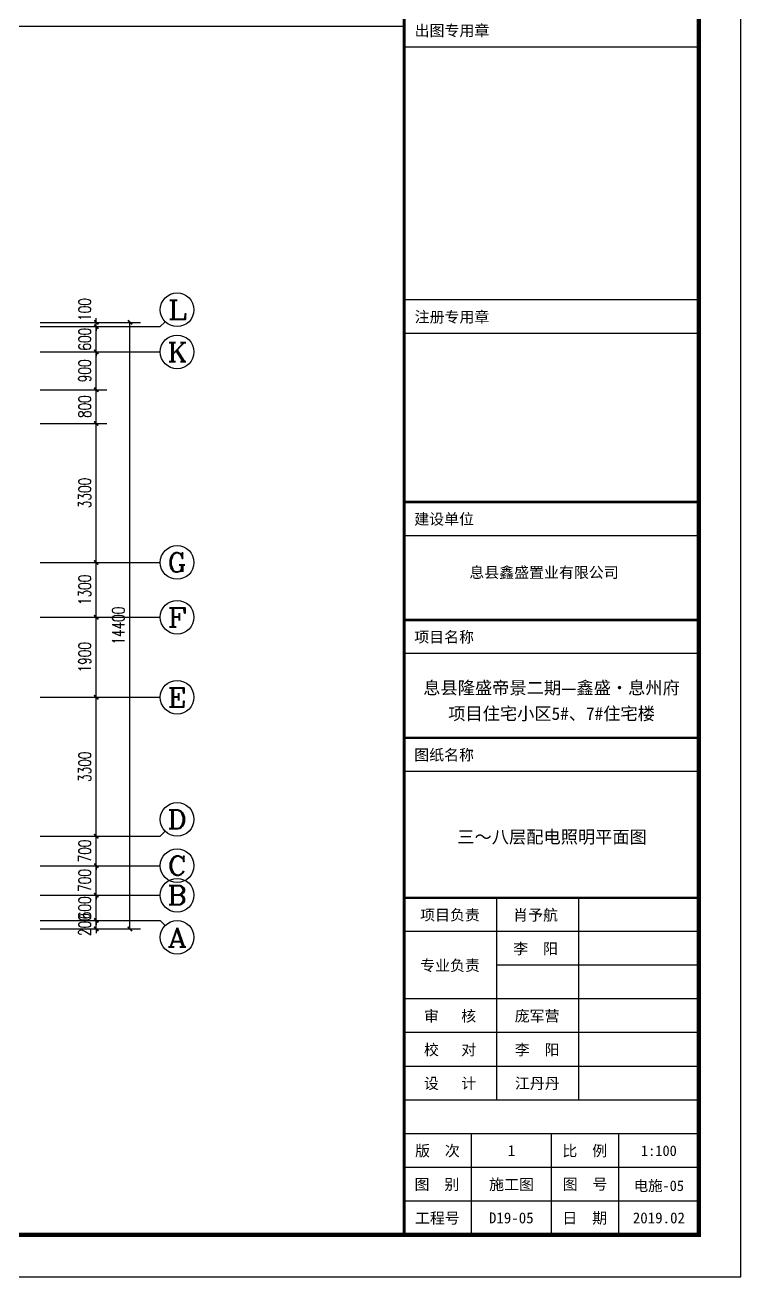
# Model space of a CAD drawing. Extents: x -993182 to -819982, y 169304 to 600104.
# Drawn here: x -926088 to -909082, y 298104 to 327829 of the extents above; entities that cross this region are included whole.
import ezdxf
from ezdxf.enums import TextEntityAlignment as Align

# ---------------------------------------------------------------- set-up
doc = ezdxf.new("R2010")
doc.units = 0
doc.header["$LTSCALE"] = 1000
doc.header["$MEASUREMENT"] = 0
for name, color, linetype in [('AXIS', 3, 'Continuous'), ('AXIS_TEXT', 7, 'Continuous'), ('PUB_TITLE', 146, 'Continuous'), ('TK', 9, 'Continuous'), ('表格', 157, 'Continuous'), ('面层', 215, 'Continuous')]:
    doc.layers.add(name, color=color, linetype=linetype)
doc.styles.add('_TCH_AXIS', font='COMPLEX', dxfattribs={"bigfont": 'GBCBIG'})
doc.styles.add('_TCH_DIM_T3', font='SIMPLEX', dxfattribs={"width": 0.705882, "bigfont": 'GBCBIG'})
doc.styles.add('COMPLEX', font='COMPLEX')
doc.styles.add('H1', font='')
doc.styles.add('THT', font='simhei.ttf')
doc.styles.get('H1').set_extended_font_data('SimSun')
doc.dimstyles.new('_TCH_ARCH&&100', dxfattribs={"dimtxt": 297.5, "dimasz": 100, "dimexe": 250, "dimexo": 300, "dimgap": 126.25, "dimtad": 1, "dimdec": 0, "dimzin": 0, "dimdsep": 46, "dimtxsty": '_TCH_DIM_T3', "dimblk": 'ARCHTICK', "dimcen": 0.09, "dimclrt": 7, "dimazin": 2, "dimtfac": 1, "dimtdec": 0, "dimtix": 1, "dimtmove": 2, "dimatfit": 3, "dimfxl": 0, "dimtolj": 1, "dimtzin": 0, "dimarcsym": 0})

# ---------------------------------------------------------------- blocks, each defined once
blk = doc.blocks.new('_AXISO')
blk.add_circle((0, 0), 0.5)
at = {"layer": 'AXIS_TEXT', "style": 'COMPLEX', "width": 1.041667}
blk.add_attdef('A', text='', height=0.56, dxfattribs=at).set_placement((-0.25, -0.28), (0.25, -0.28), align=Align.FIT)
blk = doc.blocks.new('_ArchTick')
at = {"color": 0, "linetype": 'ByBlock', "const_width": 0.4}
blk.add_lwpolyline([(-0.5, -0.5), (0.5, 0.5)], dxfattribs=at)
blk = doc.blocks.new('*D760')
at = {"layer": 'AXIS', "color": 0, "lineweight": -2}
for p, q in [((-286889, -423551), (-284506, -423551)), ((-284756, -437951), (-284756, -423551)), ((-286889, -437951), (-284506, -437951))]:
    blk.add_line(p, q, dxfattribs=at)
at = {"layer": 'Defpoints', "color": 0}
for p in [(-287189, -423551), (-284756, -423551), (-287189, -437951)]:
    blk.add_point(p, dxfattribs=at)
at = {"layer": 'AXIS', "color": 0, "lineweight": -2, "xscale": 100, "yscale": 100, "zscale": 100}
for p, rotation in [((-284756, -423551), 90), ((-284756, -437951), 270)]:
    blk.add_blockref('_ArchTick', p, dxfattribs=dict(at, rotation=rotation))
at = {"layer": 'AXIS', "color": 7, "insert": (-285031, -430751), "char_height": 297.5, "attachment_point": 5, "rotation": 90, "style": '_TCH_DIM_T3'}
blk.add_mtext('\\A1;14400', dxfattribs=at)
blk = doc.blocks.new('*D761')
at = {"layer": 'AXIS', "color": 0, "lineweight": -2}
for p, q in [((-286889, -437751), (-285306, -437751)), ((-285556, -437751), (-285556, -437651)), ((-285556, -437951), (-285556, -437751)), ((-286889, -437951), (-285306, -437951)), ((-285556, -437951), (-285556, -438051))]:
    blk.add_line(p, q, dxfattribs=at)
at = {"layer": 'Defpoints', "color": 0}
for p in [(-287189, -437751), (-285556, -437751), (-287189, -437951)]:
    blk.add_point(p, dxfattribs=at)
at = {"layer": 'AXIS', "color": 0, "lineweight": -2, "xscale": 100, "yscale": 100, "zscale": 100}
for p, rotation in [((-285556, -437751), 270), ((-285556, -437951), 90)]:
    blk.add_blockref('_ArchTick', p, dxfattribs=dict(at, rotation=rotation))
at = {"layer": 'AXIS', "color": 7, "insert": (-285831, -437851), "char_height": 297.5, "attachment_point": 5, "rotation": 90, "style": '_TCH_DIM_T3'}
blk.add_mtext('\\A1;200', dxfattribs=at)
blk = doc.blocks.new('*D762')
at = {"layer": 'AXIS', "color": 0, "lineweight": -2}
for p, q in [((-286889, -437151), (-285306, -437151)), ((-285556, -437151), (-285556, -437051)), ((-285556, -437751), (-285556, -437151)), ((-286889, -437751), (-285306, -437751)), ((-285556, -437751), (-285556, -437851))]:
    blk.add_line(p, q, dxfattribs=at)
at = {"layer": 'Defpoints', "color": 0}
for p in [(-287189, -437151), (-285556, -437151), (-287189, -437751)]:
    blk.add_point(p, dxfattribs=at)
at = {"layer": 'AXIS', "color": 0, "lineweight": -2, "xscale": 100, "yscale": 100, "zscale": 100}
for p, rotation in [((-285556, -437151), 270), ((-285556, -437751), 90)]:
    blk.add_blockref('_ArchTick', p, dxfattribs=dict(at, rotation=rotation))
at = {"layer": 'AXIS', "color": 7, "insert": (-285831, -437451), "char_height": 297.5, "attachment_point": 5, "rotation": 90, "style": '_TCH_DIM_T3'}
blk.add_mtext('\\A1;600', dxfattribs=at)
blk = doc.blocks.new('*D763')
at = {"layer": 'AXIS', "color": 0, "lineweight": -2}
for p, q in [((-285556, -436451), (-285556, -436351)), ((-286889, -436451), (-285306, -436451)), ((-285556, -437151), (-285556, -436451)), ((-286889, -437151), (-285306, -437151)), ((-285556, -437151), (-285556, -437251))]:
    blk.add_line(p, q, dxfattribs=at)
at = {"layer": 'Defpoints', "color": 0}
for p in [(-287189, -436451), (-285556, -436451), (-287189, -437151)]:
    blk.add_point(p, dxfattribs=at)
at = {"layer": 'AXIS', "color": 0, "lineweight": -2, "xscale": 100, "yscale": 100, "zscale": 100}
for p, rotation in [((-285556, -436451), 270), ((-285556, -437151), 90)]:
    blk.add_blockref('_ArchTick', p, dxfattribs=dict(at, rotation=rotation))
at = {"layer": 'AXIS', "color": 7, "insert": (-285831, -436801), "char_height": 297.5, "attachment_point": 5, "rotation": 90, "style": '_TCH_DIM_T3'}
blk.add_mtext('\\A1;700', dxfattribs=at)
blk = doc.blocks.new('*D764')
at = {"layer": 'AXIS', "color": 0, "lineweight": -2}
for p, q in [((-286889, -435751), (-285306, -435751)), ((-285556, -435751), (-285556, -435651)), ((-285556, -436451), (-285556, -435751)), ((-286889, -436451), (-285306, -436451)), ((-285556, -436451), (-285556, -436551))]:
    blk.add_line(p, q, dxfattribs=at)
at = {"layer": 'Defpoints', "color": 0}
for p in [(-287189, -435751), (-285556, -435751), (-287189, -436451)]:
    blk.add_point(p, dxfattribs=at)
at = {"layer": 'AXIS', "color": 0, "lineweight": -2, "xscale": 100, "yscale": 100, "zscale": 100}
for p, rotation in [((-285556, -435751), 270), ((-285556, -436451), 90)]:
    blk.add_blockref('_ArchTick', p, dxfattribs=dict(at, rotation=rotation))
at = {"layer": 'AXIS', "color": 7, "insert": (-285831, -436101), "char_height": 297.5, "attachment_point": 5, "rotation": 90, "style": '_TCH_DIM_T3'}
blk.add_mtext('\\A1;700', dxfattribs=at)
blk = doc.blocks.new('*D765')
at = {"layer": 'AXIS', "color": 0, "lineweight": -2}
for p, q in [((-286889, -432451), (-285306, -432451)), ((-285556, -435751), (-285556, -432451)), ((-286889, -435751), (-285306, -435751))]:
    blk.add_line(p, q, dxfattribs=at)
at = {"layer": 'Defpoints', "color": 0}
for p in [(-287189, -432451), (-285556, -432451), (-287189, -435751)]:
    blk.add_point(p, dxfattribs=at)
at = {"layer": 'AXIS', "color": 0, "lineweight": -2, "xscale": 100, "yscale": 100, "zscale": 100}
for p, rotation in [((-285556, -432451), 90), ((-285556, -435751), 270)]:
    blk.add_blockref('_ArchTick', p, dxfattribs=dict(at, rotation=rotation))
at = {"layer": 'AXIS', "color": 7, "insert": (-285831, -434101), "char_height": 297.5, "attachment_point": 5, "rotation": 90, "style": '_TCH_DIM_T3'}
blk.add_mtext('\\A1;3300', dxfattribs=at)
blk = doc.blocks.new('*D766')
at = {"layer": 'AXIS', "color": 0, "lineweight": -2}
for p, q in [((-286889, -430551), (-285306, -430551)), ((-285556, -432451), (-285556, -430551)), ((-286889, -432451), (-285306, -432451))]:
    blk.add_line(p, q, dxfattribs=at)
at = {"layer": 'Defpoints', "color": 0}
for p in [(-287189, -430551), (-285556, -430551), (-287189, -432451)]:
    blk.add_point(p, dxfattribs=at)
at = {"layer": 'AXIS', "color": 0, "lineweight": -2, "xscale": 100, "yscale": 100, "zscale": 100}
for p, rotation in [((-285556, -430551), 90), ((-285556, -432451), 270)]:
    blk.add_blockref('_ArchTick', p, dxfattribs=dict(at, rotation=rotation))
at = {"layer": 'AXIS', "color": 7, "insert": (-285831, -431501), "char_height": 297.5, "attachment_point": 5, "rotation": 90, "style": '_TCH_DIM_T3'}
blk.add_mtext('\\A1;1900', dxfattribs=at)
blk = doc.blocks.new('*D767')
at = {"layer": 'AXIS', "color": 0, "lineweight": -2}
for p, q in [((-286889, -429251), (-285306, -429251)), ((-285556, -430551), (-285556, -429251)), ((-286889, -430551), (-285306, -430551))]:
    blk.add_line(p, q, dxfattribs=at)
at = {"layer": 'Defpoints', "color": 0}
for p in [(-287189, -429251), (-285556, -429251), (-287189, -430551)]:
    blk.add_point(p, dxfattribs=at)
at = {"layer": 'AXIS', "color": 0, "lineweight": -2, "xscale": 100, "yscale": 100, "zscale": 100}
for p, rotation in [((-285556, -429251), 90), ((-285556, -430551), 270)]:
    blk.add_blockref('_ArchTick', p, dxfattribs=dict(at, rotation=rotation))
at = {"layer": 'AXIS', "color": 7, "insert": (-285831, -429901), "char_height": 297.5, "attachment_point": 5, "rotation": 90, "style": '_TCH_DIM_T3'}
blk.add_mtext('\\A1;1300', dxfattribs=at)
blk = doc.blocks.new('*D768')
at = {"layer": 'AXIS', "color": 0, "lineweight": -2}
for p, q in [((-286889, -425951), (-285306, -425951)), ((-285556, -429251), (-285556, -425951)), ((-286889, -429251), (-285306, -429251))]:
    blk.add_line(p, q, dxfattribs=at)
at = {"layer": 'Defpoints', "color": 0}
for p in [(-287189, -425951), (-285556, -425951), (-287189, -429251)]:
    blk.add_point(p, dxfattribs=at)
at = {"layer": 'AXIS', "color": 0, "lineweight": -2, "xscale": 100, "yscale": 100, "zscale": 100}
for p, rotation in [((-285556, -425951), 90), ((-285556, -429251), 270)]:
    blk.add_blockref('_ArchTick', p, dxfattribs=dict(at, rotation=rotation))
at = {"layer": 'AXIS', "color": 7, "insert": (-285831, -427601), "char_height": 297.5, "attachment_point": 5, "rotation": 90, "style": '_TCH_DIM_T3'}
blk.add_mtext('\\A1;3300', dxfattribs=at)
blk = doc.blocks.new('*D769')
at = {"layer": 'AXIS', "color": 0, "lineweight": -2}
for p, q in [((-286889, -425151), (-285306, -425151)), ((-285556, -425951), (-285556, -425151)), ((-286889, -425951), (-285306, -425951))]:
    blk.add_line(p, q, dxfattribs=at)
at = {"layer": 'Defpoints', "color": 0}
for p in [(-287189, -425151), (-285556, -425151), (-287189, -425951)]:
    blk.add_point(p, dxfattribs=at)
at = {"layer": 'AXIS', "color": 0, "lineweight": -2, "xscale": 100, "yscale": 100, "zscale": 100}
for p, rotation in [((-285556, -425151), 90), ((-285556, -425951), 270)]:
    blk.add_blockref('_ArchTick', p, dxfattribs=dict(at, rotation=rotation))
at = {"layer": 'AXIS', "color": 7, "insert": (-285831, -425551), "char_height": 297.5, "attachment_point": 5, "rotation": 90, "style": '_TCH_DIM_T3'}
blk.add_mtext('\\A1;800', dxfattribs=at)
blk = doc.blocks.new('*D770')
at = {"layer": 'AXIS', "color": 0, "lineweight": -2}
for p, q in [((-286889, -424251), (-285306, -424251)), ((-285556, -425151), (-285556, -424251)), ((-286889, -425151), (-285306, -425151))]:
    blk.add_line(p, q, dxfattribs=at)
at = {"layer": 'Defpoints', "color": 0}
for p in [(-287189, -424251), (-285556, -424251), (-287189, -425151)]:
    blk.add_point(p, dxfattribs=at)
at = {"layer": 'AXIS', "color": 0, "lineweight": -2, "xscale": 100, "yscale": 100, "zscale": 100}
for p, rotation in [((-285556, -424251), 90), ((-285556, -425151), 270)]:
    blk.add_blockref('_ArchTick', p, dxfattribs=dict(at, rotation=rotation))
at = {"layer": 'AXIS', "color": 7, "insert": (-285831, -424701), "char_height": 297.5, "attachment_point": 5, "rotation": 90, "style": '_TCH_DIM_T3'}
blk.add_mtext('\\A1;900', dxfattribs=at)
blk = doc.blocks.new('*D771')
at = {"layer": 'AXIS', "color": 0, "lineweight": -2}
for p, q in [((-285556, -423651), (-285556, -423551)), ((-286889, -423651), (-285306, -423651)), ((-285556, -424251), (-285556, -423651)), ((-286889, -424251), (-285306, -424251)), ((-285556, -424251), (-285556, -424351))]:
    blk.add_line(p, q, dxfattribs=at)
at = {"layer": 'Defpoints', "color": 0}
for p in [(-287189, -423651), (-285556, -423651), (-287189, -424251)]:
    blk.add_point(p, dxfattribs=at)
at = {"layer": 'AXIS', "color": 0, "lineweight": -2, "xscale": 100, "yscale": 100, "zscale": 100}
for p, rotation in [((-285556, -423651), 270), ((-285556, -424251), 90)]:
    blk.add_blockref('_ArchTick', p, dxfattribs=dict(at, rotation=rotation))
at = {"layer": 'AXIS', "color": 7, "insert": (-285831, -423951), "char_height": 297.5, "attachment_point": 5, "rotation": 90, "style": '_TCH_DIM_T3'}
blk.add_mtext('\\A1;600', dxfattribs=at)
blk = doc.blocks.new('*D772')
at = {"layer": 'AXIS', "color": 0, "lineweight": -2}
for p, q in [((-286889, -423551), (-285306, -423551)), ((-285556, -423551), (-285556, -423451)), ((-285556, -423651), (-285556, -423551)), ((-286889, -423651), (-285306, -423651)), ((-285556, -423651), (-285556, -423751))]:
    blk.add_line(p, q, dxfattribs=at)
at = {"layer": 'Defpoints', "color": 0}
for p in [(-287189, -423551), (-285556, -423551), (-287189, -423651)]:
    blk.add_point(p, dxfattribs=at)
at = {"layer": 'AXIS', "color": 0, "lineweight": -2, "xscale": 100, "yscale": 100, "zscale": 100}
for p, rotation in [((-285556, -423551), 270), ((-285556, -423651), 90)]:
    blk.add_blockref('_ArchTick', p, dxfattribs=dict(at, rotation=rotation))
at = {"layer": 'AXIS', "color": 7, "insert": (-285831, -423245), "char_height": 297.5, "attachment_point": 5, "rotation": 90, "style": '_TCH_DIM_T3'}
blk.add_mtext('\\A1;100', dxfattribs=at)
blk = doc.blocks.new('A$C61A6557E')
at = {"layer": 'PUB_TITLE'}
for p, q in [((7025, 28200), (14, 28200)), ((7025, 22200), (14, 22200)), ((7025, 21400), (14, 21400)), ((7025, 17400), (14, 17400)), ((7025, 17400), (14, 17400)), ((7025, 17400), (14, 17400)), ((7025, 16600), (14, 16600)), ((7025, 16600), (14, 16600)), ((7025, 14600), (14, 14600)), ((7025, 13800), (14, 13800)), ((7025, 11800), (14, 11800)), ((7025, 11800), (14, 11800)), ((7025, 11000), (14, 11000)), ((7025, 8000), (14, 8000)), ((7025, 8000), (14, 8000)), ((7025, 8000), (14, 8000)), ((7025, 8000), (14, 8000)), ((7025, 8000), (14, 8000)), ((7025, 8000), (14, 8000)), ((7025, 8000), (14, 8000)), ((2214, 8000), (2214, 3200)), ((4164, 8000), (4164, 3200)), ((7025, 7200), (14, 7200)), ((7025, 7200), (14, 7200)), ((7025, 7200), (14, 7200)), ((7025, 6400), (2214, 6400)), ((7025, 6400), (2214, 6400)), ((7025, 6400), (2214, 6400)), ((7025, 5600), (14, 5600)), ((7025, 5600), (14, 5600)), ((7025, 5600), (14, 5600)), ((7025, 4800), (14, 4800)), ((7025, 4800), (14, 4800)), ((7025, 4800), (14, 4800)), ((7025, 4000), (14, 4000)), ((7025, 4000), (14, 4000)), ((7025, 4000), (14, 4000)), ((7025, 3200), (14, 3200)), ((7025, 3200), (14, 3200)), ((7025, 3200), (14, 3200)), ((7025, 3200), (14, 3200)), ((7025, 3200), (14, 3200)), ((7025, 3200), (14, 3200)), ((7025, 2400), (14, 2400)), ((1625, 0), (1625, 2400)), ((3525, 0), (3525, 2400)), ((5125, 0), (5125, 2400)), ((7025, 1600), (14, 1600)), ((7025, 800), (14, 800))]:
    blk.add_line(p, q, dxfattribs=at)
at = {"layer": 'PUB_TITLE', "const_width": 75}
blk.add_lwpolyline([(25, 0), (7025, 0), (7025, 57400), (25, 57400)], close=True, dxfattribs=at)
at = {"layer": 'PUB_TITLE'}
for points, const_width in [([(25, 0), (25, 57400)], 75), ([(25, 0), (25, 57400)], 40), ([(25, 50733), (25, 0)], 60), ([(7025, 17400), (14, 17400)], 60), ([(7025, 17400), (14, 17400)], 40), ([(7025, 14600), (14, 14600)], 60), ([(7025, 11800), (14, 11800)], 60), ([(7025, 8000), (14, 8000)], 60), ([(7025, 8000), (14, 8000)], 40), ([(7025, 0), (14, 0)], 40)]:
    blk.add_lwpolyline(points, dxfattribs=dict(at, const_width=const_width))
at = {"layer": 'PUB_TITLE', "style": 'THT'}
for s, p in [('出图专用章', (1160, 28600)), ('注册专用章', (1160, 21800)), ('建设单位', (973, 17000)), ('项目名称', (973, 14200)), ('图纸名称', (973, 11400)), ('项目负责', (1114, 7600)), ('肖予航', (3146, 7600)), ('李  阳', (3146, 6800)), ('专业负责', (1114, 6400)), ('审   核', (1114, 5200)), ('庞军营', (3182, 5200)), ('校   对', (1114, 4400)), ('李  阳', (3182, 4400)), ('设   计', (1114, 3600)), ('江丹丹 ', (3275, 3600)), ('版  次', (814, 2000)), ('1', (2575, 2000)), ('比  例', (4314, 2000)), ('图  别', (803, 1200)), ('施工图', (2575, 1200)), ('图  号', (4321, 1200)), ('工程号', (814, 400)), ('D19-05', (2569, 400)), ('日  期', (4314, 400)), ('2019.02', (6075, 400))]:
    blk.add_text(s, height=260, dxfattribs=at).set_placement(p, align=Align.MIDDLE)
at = {"layer": 'PUB_TITLE', "color": 173, "style": 'H1'}
blk.add_text('1:100', height=250, dxfattribs=at).set_placement((6075, 1997), align=Align.MIDDLE_CENTER)
at = {"layer": 'TK', "color": 63, "style": 'THT'}
blk.add_text('息县鑫盛置业有限公司', height=260, dxfattribs=at).set_placement((1573, 15597))
at = {"layer": 'TK', "style": 'H1'}
for s, p in [('息县隆盛帝景二期—鑫盛•息州府', (3525, 12988)), ('项目住宅小区5#、7#住宅楼', (3525, 12376))]:
    blk.add_text(s, height=300, dxfattribs=at).set_placement(p, align=Align.MIDDLE_CENTER)
blk = doc.blocks.new('5#、7#楼参照')
at = {"layer": 'AXIS'}
for p, q in [((-283918.9, -423533.7), (-284036.1, -423650.9)), ((-286541.7, -423650.9), (-284036.1, -423650.9)), ((-286541.7, -424250.9), (-284036.1, -424250.9)), ((-286541.7, -429250.9), (-284036.1, -429250.9)), ((-286541.7, -430550.9), (-284036.1, -430550.9)), ((-286541.7, -432450.9), (-284036.1, -432450.9)), ((-286541.7, -435750.9), (-284036.1, -435750.9)), ((-283918.9, -435633.7), (-284036.1, -435750.9)), ((-286541.7, -436450.9), (-284036.1, -436450.9)), ((-286541.7, -437150.9), (-284036.1, -437150.9)), ((-286541.7, -437750.9), (-284036.1, -437750.9)), ((-283918.9, -437868), (-284036.1, -437750.9))]:
    blk.add_line(p, q, dxfattribs=at)
at = {"layer": 'PUB_TITLE'}
blk.add_lwpolyline([(-354342.7, -446215.5), (-270242.7, -446215.5), (-270242.7, -386815.5), (-354342.7, -386815.5)], close=True, dxfattribs=at)
at = {"layer": 'PUB_TITLE', "const_width": 100}
blk.add_lwpolyline([(-351842.7, -445215.5), (-271242.7, -445215.5), (-271242.7, -387815.5), (-351842.7, -387815.5)], close=True, dxfattribs=at)
at = {"layer": '表格'}
blk.add_lwpolyline([(-351842.7, -416515.5), (-278242.7, -416515.5)], dxfattribs=at)
at = {"layer": 'AXIS'}
ref = blk.add_blockref('_AXISO', (-283636.1, -423250.9), dxfattribs=dict(at, xscale=800, yscale=800, zscale=800))
ref.add_attrib('A', 'L', dxfattribs={"layer": 'AXIS_TEXT', "height": 452.5, "style": '_TCH_AXIS', "width": 1.4}).set_placement((-283862.3, -423477.1), (-283409.8, -423477.1), align=Align.FIT)
ref = blk.add_blockref('_AXISO', (-283636.1, -424250.9), dxfattribs=dict(at, xscale=800, yscale=800, zscale=800))
ref.add_attrib('A', 'K', dxfattribs={"layer": 'AXIS_TEXT', "height": 452.5, "style": '_TCH_AXIS', "width": 1.105263}).set_placement((-283862.3, -424477.1), (-283409.8, -424477.1), align=Align.FIT)
ref = blk.add_blockref('_AXISO', (-283636.1, -429250.9), dxfattribs=dict(at, xscale=800, yscale=800, zscale=800))
ref.add_attrib('A', 'G', dxfattribs={"layer": 'AXIS_TEXT', "height": 452.5, "style": '_TCH_AXIS', "width": 1.166667}).set_placement((-283862.3, -429477.1), (-283409.8, -429477.1), align=Align.FIT)
ref = blk.add_blockref('_AXISO', (-283636.1, -430550.9), dxfattribs=dict(at, xscale=800, yscale=800, zscale=800))
ref.add_attrib('A', 'F', dxfattribs={"layer": 'AXIS_TEXT', "height": 452.5, "style": '_TCH_AXIS', "width": 1.3125}).set_placement((-283862.3, -430777.1), (-283409.8, -430777.1), align=Align.FIT)
ref = blk.add_blockref('_AXISO', (-283636.1, -432450.9), dxfattribs=dict(at, xscale=800, yscale=800, zscale=800))
ref.add_attrib('A', 'E', dxfattribs={"layer": 'AXIS_TEXT', "height": 452.5, "style": '_TCH_AXIS', "width": 1.3125}).set_placement((-283862.3, -432677.1), (-283409.8, -432677.1), align=Align.FIT)
ref = blk.add_blockref('_AXISO', (-283636.1, -435350.9), dxfattribs=dict(at, xscale=800, yscale=800, zscale=800))
ref.add_attrib('A', 'D', dxfattribs={"layer": 'AXIS_TEXT', "height": 452.5, "style": '_TCH_AXIS', "width": 1.235294}).set_placement((-283862.3, -435577.1), (-283409.8, -435577.1), align=Align.FIT)
ref = blk.add_blockref('_AXISO', (-283636.1, -436450.9), dxfattribs=dict(at, xscale=800, yscale=800, zscale=800))
ref.add_attrib('A', 'C', dxfattribs={"layer": 'AXIS_TEXT', "height": 452.5, "style": '_TCH_AXIS', "width": 1.4}).set_placement((-283862.3, -436677.1), (-283409.8, -436677.1), align=Align.FIT)
ref = blk.add_blockref('_AXISO', (-283636.1, -437150.9), dxfattribs=dict(at, xscale=800, yscale=800, zscale=800))
ref.add_attrib('A', 'B', dxfattribs={"layer": 'AXIS_TEXT', "height": 452.5, "style": '_TCH_AXIS', "width": 1.235294}).set_placement((-283862.3, -437377.1), (-283409.8, -437377.1), align=Align.FIT)
ref = blk.add_blockref('_AXISO', (-283636.1, -438150.9), dxfattribs=dict(at, xscale=800, yscale=800, zscale=800))
ref.add_attrib('A', 'A', dxfattribs={"layer": 'AXIS_TEXT', "height": 452.5, "style": '_TCH_AXIS', "width": 1.166667}).set_placement((-283862.3, -438377.1), (-283409.8, -438377.1), align=Align.FIT)
dim = blk.add_linear_dim(base=(-285556.1, -423550.9), p1=(-287189, -423650.9), p2=(-287189, -423550.9), angle=90, dimstyle='_TCH_ARCH&&100', dxfattribs=at)
dim.commit()
dim.dimension.update_dxf_attribs({"geometry": '*D772', "text_midpoint": (-285831.1, -423245.1), "dimtype": 129})
for p1, p2, distance, picture, middle in [((-287189, -437950.9), (-287189, -423550.9), -2432.9, '*D760', (-285031.1, -430750.9)), ((-287189, -424250.9), (-287189, -423650.9), -1632.9, '*D771', (-285831.1, -423950.9)), ((-287189, -425150.9), (-287189, -424250.9), -1632.9, '*D770', (-285831.1, -424700.9)), ((-287189, -425950.9), (-287189, -425150.9), -1632.9, '*D769', (-285831.1, -425550.9)), ((-287189, -429250.9), (-287189, -425950.9), -1632.9, '*D768', (-285831.1, -427600.9)), ((-287189, -430550.9), (-287189, -429250.9), -1632.9, '*D767', (-285831.1, -429900.9)), ((-287189, -432450.9), (-287189, -430550.9), -1632.9, '*D766', (-285831.1, -431500.9)), ((-287189, -435750.9), (-287189, -432450.9), -1632.9, '*D765', (-285831.1, -434100.9)), ((-287189, -436450.9), (-287189, -435750.9), -1632.9, '*D764', (-285831.1, -436100.9)), ((-287189, -437150.9), (-287189, -436450.9), -1632.9, '*D763', (-285831.1, -436800.9)), ((-287189, -437750.9), (-287189, -437150.9), -1632.9, '*D762', (-285831.1, -437450.9)), ((-287189, -437950.9), (-287189, -437750.9), -1632.9, '*D761', (-285831.1, -437850.9))]:
    dim = blk.add_aligned_dim(p1=p1, p2=p2, distance=distance, dimstyle='_TCH_ARCH&&100', dxfattribs=at)
    dim.commit()
    dim.dimension.update_dxf_attribs({"geometry": picture, "text_midpoint": middle})

msp = doc.modelspace()

# ---------------------------------------------------------------- block references
msp.add_blockref('A$C61A6557E', (-917107, 299104))
at = {"layer": '面层'}
msp.add_blockref('5#、7#楼参照', (-638840, 744319), dxfattribs=at)

# ---------------------------------------------------------------- texts
at = {"layer": 'PUB_TITLE', "color": 0, "style": 'H1', "width": 1}
msp.add_text('三～八层配电照明平面图', height=300, dxfattribs=at).set_placement((-913569, 308552), align=Align.MIDDLE_CENTER)
at = {"layer": 'PUB_TITLE', "color": 173, "style": 'H1'}
msp.add_text('电施-05', height=250, dxfattribs=at).set_placement((-911032, 300269), align=Align.MIDDLE_CENTER)

doc.saveas('drawing.dxf')
